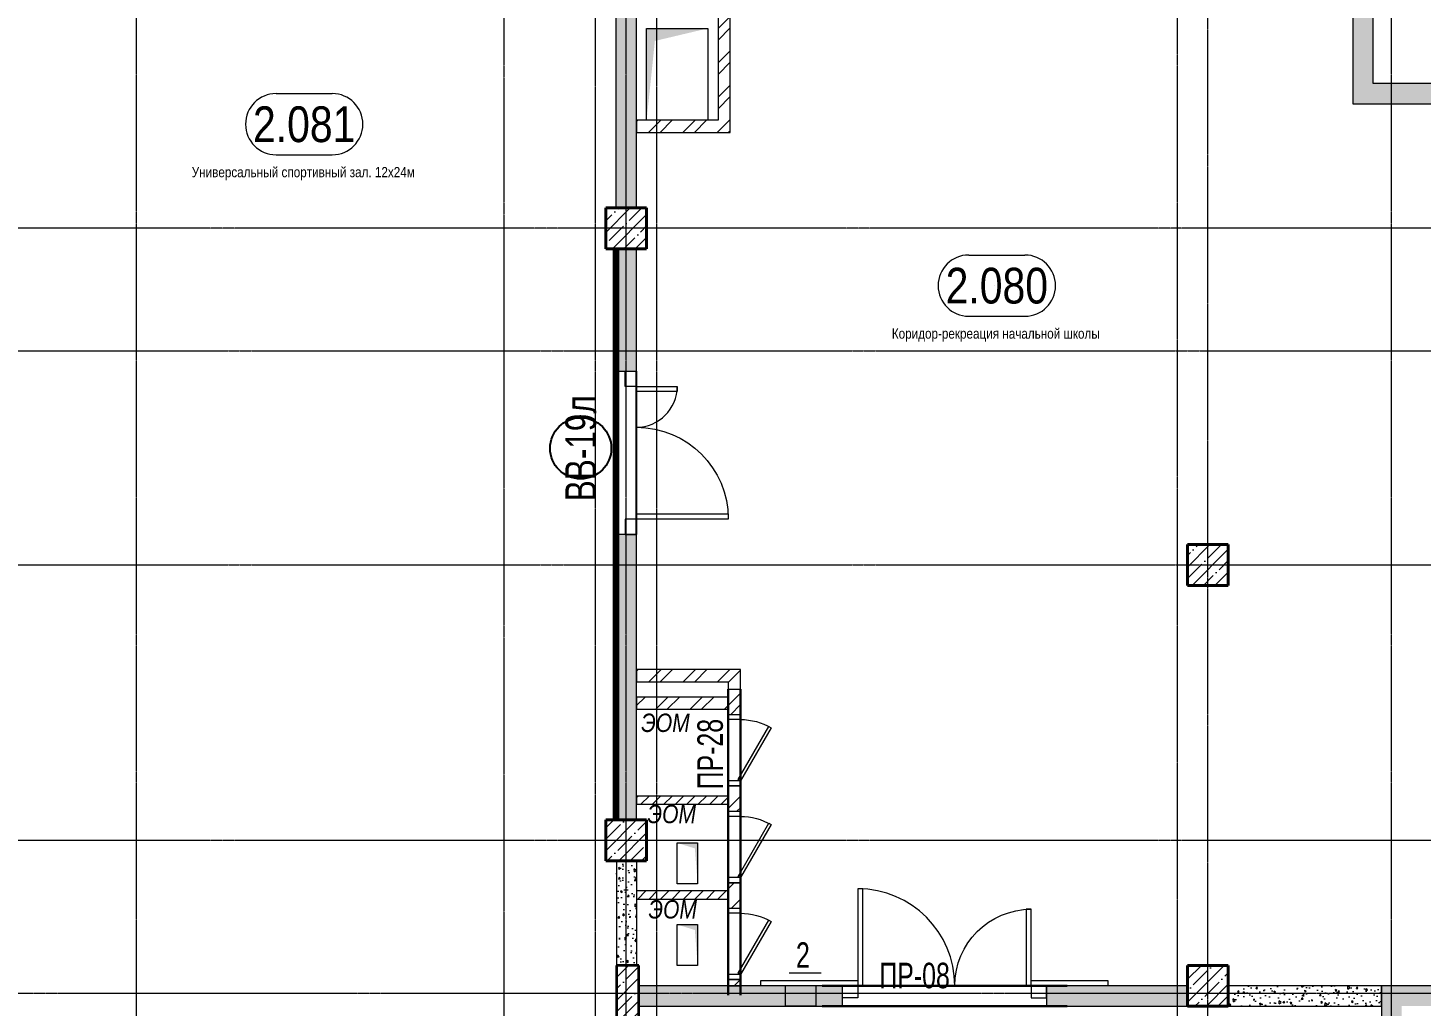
# Model space of a CAD drawing. Header units: millimetres. Extents: x -231292 to 573618, y -153144 to 564035.
# Drawn here: x 15620 to 29273, y 81805 to 91395 of the extents above; entities that cross this region are included whole.
import ezdxf
from ezdxf.enums import TextEntityAlignment as Align

# ---------------------------------------------------------------- set-up
doc = ezdxf.new("R2010")
doc.units = ezdxf.units.MM
doc.linetypes.add('CENTER2', pattern=[28.575, 19.05, -3.175, 3.175, -3.175])
doc.linetypes.add('HIDDEN2', pattern=[4.7625, 3.175, -1.5875])
doc.layers.get('0').update_dxf_attribs({"color": 250})
doc.layers.get('Defpoints').update_dxf_attribs({"color": 250})
for name, color, linetype, lineweight in [('11.4_11.5) Восст штроб. шпакл баз. 2 сл крс', 212, 'Continuous', 90), ('АР_Area', 250, 'Continuous', 5), ('АР_Витраж марка', 250, 'Continuous', 9), ('АР_Двери_витраж', 250, 'Continuous', 9), ('АР_Колонны', 250, 'Continuous', 35), ('АР_Отв. марка', 250, 'Continuous', 9), ('АР_Стены ЖБ', 250, 'Continuous', 35), ('АР_Стены кирпич', 250, 'Continuous', 20), ('АР_Стены ПЕНОблок', 250, 'Continuous', 20), ('АР_Штриховка', 250, 'Continuous', 0), ('Двери кабины', 250, 'Continuous', 0), ('ОВ_Шахты_блок 4.1', 250, 'Continuous', 5), ('РД_Оси_100', 250, 'Continuous', 0), ('РД_проем_инж перемыч_фахверк', 250, 'Continuous', 18), ('СС_Отверстия', 250, 'Continuous', 9), ('ЭОМ_отверстия', 250, 'Continuous', 5)]:
    doc.layers.add(name, color=color, linetype=linetype, lineweight=lineweight)
doc.layers.add('РД_Витраж_вн', color=250, linetype='Continuous')
doc.layers.add('РД_Перемычка инж проемов', color=250, linetype='Continuous')
doc.layers.add('РД_Проем', color=250, linetype='Continuous', lineweight=0, plot=False)
doc.layers.add('РД_проем_инж перемыч_подсчет', color=250, linetype='Continuous', lineweight=30, plot=False)
doc.styles.add('Arial0', font='arial.ttf')
doc.styles.add('Arial_09', font='ARIALN.TTF', dxfattribs={"width": 0.9})
doc.styles.add('MtXpl_Arial_Narrow', font='ARIALNI.TTF')
doc.styles.add('style1', font='ARIALN.TTF')
doc.styles.add('ккк', font='isocpeur.ttf', dxfattribs={"width": 0.85, "oblique": 15})
pattern_1 = [(45, (8883.4, 13229.69), (-112.2532, 112.2532), []), (45, (8995.66, 13229.69), (-112.2532, 112.2532), [198.4375, -39.6875, 0, -39.6875])]
pattern_2 = [(45, (8883.4, 13229.69), (-168.3798, 168.3798), []), (45, (8995.66, 13229.69), (-168.3798, 168.3798), [])]

# ---------------------------------------------------------------- blocks, each defined once
blk = doc.blocks.new('СОШ_2200_АР_ОСИ_М100_28.05.24')
at = {"layer": 'РД_Оси_100', "linetype": 'CENTER2'}
for p, q in [((20100, -6155), (20100, 139938.679)), ((119910, 76200), (-5954.958, 76200)), ((-5954.958, 75000), (119910, 75000)), ((-5954.958, 72900), (95715.503, 72900))]:
    blk.add_line(p, q, dxfattribs=at)
for points in [[(7800, -6155), (7800, 139938.679)], [(11400, 139938.679), (11400, -6155)], [(12000.12, -6155), (12300, -5755), (12300, 139538.679), (12000, 139938.679)], [(12600, -6155), (12600, 139938.679)], [(13200, -6155), (12900, -5755), (12900, 139538.679), (13220.167, 139939.357)], [(17850, 139938.679), (18000, 139538.679), (18000, -6194.092)], [(18300, -6196.31), (18300, 139538.679), (18450, 139938.679)], [(119910, 70200), (-5954.958, 70200)], [(95715.503, 68700), (-5454.958, 68700), (-5954.958, 68850)]]:
    blk.add_lwpolyline(points, dxfattribs=at)
blk = doc.blocks.new('otv')
at = {"linetype": 'Continuous'}
blk.add_lwpolyline([(0, -1), (0, 0), (1, 0), (1, -1)], close=True, dxfattribs=at)
blk.add_solid([(0, -1), (0, 0), (0.135, -0.137), (1, 0)], dxfattribs=at)
blk = doc.blocks.new('MOK-МаркаПом_овал_ареал')
for p, q in [((-2.75, 3), (2.75, 3)), ((-2.75, -3), (2.75, -3))]:
    blk.add_line(p, q)
for centre, radius, start, end in [((-2.75, 0), 3, 90, 270), ((2.75, 0), 3, 270, 90), ((-3.75, 0), 3.5, 0, 0.001)]:
    blk.add_arc(centre, radius, start, end)
at = {"color": 0, "style": 'style1'}
blk.add_attdef('АР-ПОМЕЩЕНИЕ:НОМЕР', text='', height=3.5, dxfattribs=at).set_placement((0, 0), align=Align.MIDDLE)
at = {"layer": 'Defpoints', "color": 2, "style": 'style1'}
blk.add_attdef('АР-ПОМЕЩЕНИЕ:НАИМЕНОВАНИЕ', text='', height=1, dxfattribs=at).set_placement((-0.09, -4.81), align=Align.MIDDLE)
blk = doc.blocks.new('MOK-МаркаПроема инж.')
blk.add_line((-1.33, -1.75), (1.8, -1.75))
at = {"color": 0, "style": 'Arial0', "width": 0.7}
blk.add_attdef('АР-ПРОЕМ:Коробка', text='', height=2.5, dxfattribs=at).set_placement((0, 0), align=Align.MIDDLE)
blk = doc.blocks.new('MOK-МаркаПеремычки')
at = {"color": 0, "style": 'ккк', "oblique": 15, "width": 0.85}
blk.add_attdef('АР-ПРОЕМ:ПЕРЕМЫЧКА', text='', height=2.5, dxfattribs=at).set_placement((0, 0), align=Align.MIDDLE)
blk = doc.blocks.new('МаркаВитража1')
at = {"layer": 'Defpoints'}
blk.add_circle((0, 0), 3, dxfattribs=at)
at = {"color": 0, "linetype": 'ByBlock', "lineweight": -2, "style": 'Arial_09', "width": 0.9}
blk.add_attdef('АР-ОКНО:НАИМЕНОВАНИЕ', text='', height=3, dxfattribs=at).set_placement((0, 0), align=Align.MIDDLE)

msp = doc.modelspace()

# ---------------------------------------------------------------- hatches: boundary and pattern name
at = {"layer": 'АР_Штриховка', "linetype": 'Continuous', "lineweight": 0}
h = msp.add_hatch(dxfattribs=at)
h.set_pattern_fill('AR-CONC', color=256, angle=45, style=0)
h.set_pattern_definition([(95, (8883.4, 13229.69), (140.09465, 117.55338), [19.05, -209.55]), (40, (8883.4, 13229.69), (-160.01845, 110.17673), [15.24, -167.6406]), (145.45144, (8895.08, 13239.48), (-19.9238, 227.7301), [16.19, -178.09024]), (91.1842, (8847.48, 13265.6), (221.41024, 161.9534), [28.575, -314.325]), (141.63556, (8865.93, 13279.1), (-7.0866, 342.8268), [24.285, -267.1356]), (36.18415, (8847.48, 13265.6), (-7.0866, 342.8268), [22.86, -251.4597]), (66, (8874.42, 13274.59), (179.51998, 34.89515), [19.05, -209.55]), (11, (8874.42, 13274.59), (-86.53993, 173.9412), [15.24, -167.64]), (116.45145, (8889.38, 13277.5), (92.98005, 208.83634), [16.19, -178.08994]), (82.5, (8883.4, 13229.686), (-57.60547, 61.973414), [0, -165.608, 0, -170.18, 0, -168.275]), (52.5, (8883.4, 13229.69), (-23.58973, 118.087), [0, -97.028, 0, -161.798, 0, -64.135]), (12.5, (8843.35, 13189.634), (99.927863, 91.826196), [0, -63.5, 0, -198.12, 0, -262.89]), (2.5, (8825.39, 13171.67), (86.7639, 122.7224), [0, -82.55, 0, -131.572, 0, -186.69])])
h.paths.add_polyline_path([(28603.403, 99149.686), (28803.403, 99149.686), (28803.403, 99269.686), (28603.403, 99269.686)], flags=0)
h.paths.add_polyline_path([(28603.403, 96349.686), (28803.403, 96349.686), (28803.403, 96849.881), (28603.403, 96849.881)], flags=0)
h.paths.add_polyline_path([(28603.403, 97949.881), (28803.403, 97949.881), (28803.403, 99149.686), (28603.403, 99149.686)], flags=0)
h.paths.add_polyline_path([(28603.403, 90649.676), (28803.403, 90849.676), (28803.403, 91899.676), (28603.403, 91899.676)], flags=0)
h.paths.add_polyline_path([(28603.403, 92999.676), (28803.403, 92999.676), (28803.403, 93259.676), (28603.403, 93259.676)], flags=0)
h.paths.add_polyline_path([(28603.403, 93259.676), (28803.403, 93259.676), (28803.403, 94159.686), (28603.403, 94159.686)], flags=0)
h.paths.add_polyline_path([(28603.403, 95259.686), (28803.403, 95259.686), (28803.403, 96039.686), (28603.403, 96039.686)], flags=0)
h.paths.add_polyline_path([(28603.403, 96039.686), (28803.403, 96039.686), (28803.403, 96349.686), (28603.403, 96349.686)], flags=0)
h = msp.add_hatch(dxfattribs=at)
h.set_pattern_fill('AR-CONC', color=256, angle=-315, style=0)
h.set_pattern_definition([(95, (8883.4, 13229.69), (140.09465, 117.55338), [19.05, -209.55]), (40, (8883.4, 13229.69), (-160.01845, 110.17673), [15.24, -167.6406]), (145.45144, (8895.08, 13239.48), (-19.9238, 227.7301), [16.19, -178.09024]), (91.1842, (8847.48, 13265.6), (221.41024, 161.9534), [28.575, -314.325]), (141.63556, (8865.93, 13279.1), (-7.0866, 342.8268), [24.285, -267.1356]), (36.18415, (8847.48, 13265.6), (-7.0866, 342.8268), [22.86, -251.4597]), (66, (8874.42, 13274.59), (179.51998, 34.89515), [19.05, -209.55]), (11, (8874.42, 13274.59), (-86.53993, 173.9412), [15.24, -167.64]), (116.45145, (8889.38, 13277.5), (92.98005, 208.83634), [16.19, -178.08994]), (82.5, (8883.4, 13229.686), (-57.60547, 61.973414), [0, -165.608, 0, -170.18, 0, -168.275]), (52.5, (8883.4, 13229.69), (-23.58973, 118.087), [0, -97.028, 0, -161.798, 0, -64.135]), (12.5, (8843.35, 13189.634), (99.927863, 91.826196), [0, -63.5, 0, -198.12, 0, -262.89]), (2.5, (8825.39, 13171.67), (86.7639, 122.7224), [0, -82.55, 0, -131.572, 0, -186.69])])
h.paths.add_polyline_path([(21583.403, 95229.686), (21383.403, 95229.686), (21383.403, 91709.686), (21533.403, 91643.019), (21583.403, 91709.686)], flags=0)
h.paths.add_polyline_path([(21583.403, 91509.686), (21533.403, 91643.019), (21383.403, 91709.686), (21383.403, 90369.686), (21583.403, 90369.686)], flags=0)
h.paths.add_polyline_path([(21583.403, 90369.686), (21383.403, 90369.686), (21383.403, 89629.686), (21583.403, 89629.686)], flags=0)
h = msp.add_hatch(dxfattribs=at)
h.set_pattern_fill('ANSI32', color=256, scale=25, angle=-360, style=0)
h.set_pattern_definition([(45, (8883.4, 13229.69), (-168.3798, 168.3798), []), (45, (8995.66, 13229.69), (-168.3798, 168.3798), [])])
h.paths.add_polyline_path([(22503.403, 91509.686), (22383.403, 91509.686), (22383.403, 90489.686), (22503.403, 90369.686)], flags=0)
h = msp.add_hatch(dxfattribs=at)
h.set_pattern_fill('AR-CONC', color=256, angle=45, style=0)
h.set_pattern_definition([(95, (8883.4, 13229.69), (140.09465, 117.55338), [19.05, -209.55]), (40, (8883.4, 13229.69), (-160.01845, 110.17673), [15.24, -167.6406]), (145.45144, (8895.08, 13239.48), (-19.9238, 227.7301), [16.19, -178.09024]), (91.1842, (8847.48, 13265.6), (221.41024, 161.9534), [28.575, -314.325]), (141.63556, (8865.93, 13279.1), (-7.0866, 342.8268), [24.285, -267.1356]), (36.18415, (8847.48, 13265.6), (-7.0866, 342.8268), [22.86, -251.4597]), (66, (8874.42, 13274.59), (179.51998, 34.89515), [19.05, -209.55]), (11, (8874.42, 13274.59), (-86.53993, 173.9412), [15.24, -167.64]), (116.45145, (8889.38, 13277.5), (92.98005, 208.83634), [16.19, -178.08994]), (82.5, (8883.4, 13229.686), (-57.60547, 61.973414), [0, -165.608, 0, -170.18, 0, -168.275]), (52.5, (8883.4, 13229.69), (-23.58973, 118.087), [0, -97.028, 0, -161.798, 0, -64.135]), (12.5, (8843.35, 13189.634), (99.927863, 91.826196), [0, -63.5, 0, -198.12, 0, -262.89]), (2.5, (8825.39, 13171.67), (86.7639, 122.7224), [0, -82.55, 0, -131.572, 0, -186.69])])
h.paths.add_polyline_path([(28803.403, 90849.676), (28603.403, 90649.676), (33003.403, 90649.676), (33003.403, 90849.676)], flags=0)
h.paths.add_polyline_path([(33953.403, 90849.676), (33953.403, 90649.676), (34063.403, 90649.676), (34263.403, 90849.676)], flags=0)
h = msp.add_hatch(dxfattribs=at)
h.set_pattern_fill('ANSI32', color=256, scale=25, angle=-360, style=0)
h.set_pattern_definition([(45, (8883.4, 13229.69), (-168.3798, 168.3798), []), (45, (8995.66, 13229.69), (-168.3798, 168.3798), [])])
h.paths.add_polyline_path([(22503.403, 90369.686), (22383.403, 90489.686), (21583.403, 90489.686), (21583.403, 90369.686)], flags=0)
at = {"layer": 'АР_Штриховка', "linetype": 'Continuous', "lineweight": 5}
h = msp.add_hatch(dxfattribs=at)
h.set_pattern_fill('ANSI35', color=256, scale=25, style=0)
h.set_pattern_definition(pattern_1)
h.paths.add_polyline_path([(21283.403, 89229.686), (21683.403, 89229.686), (21683.403, 89629.686), (21283.403, 89629.686)], flags=0)
at = {"layer": 'АР_Штриховка', "linetype": 'Continuous', "lineweight": 0}
h = msp.add_hatch(dxfattribs=at)
h.set_pattern_fill('AR-CONC', color=256, angle=-315, style=0)
h.set_pattern_definition([(95, (8883.4, 13229.69), (140.09465, 117.55338), [19.05, -209.55]), (40, (8883.4, 13229.69), (-160.01845, 110.17673), [15.24, -167.6406]), (145.45144, (8895.08, 13239.48), (-19.9238, 227.7301), [16.19, -178.09024]), (91.1842, (8847.48, 13265.6), (221.41024, 161.9534), [28.575, -314.325]), (141.63556, (8865.93, 13279.1), (-7.0866, 342.8268), [24.285, -267.1356]), (36.18415, (8847.48, 13265.6), (-7.0866, 342.8268), [22.86, -251.4597]), (66, (8874.42, 13274.59), (179.51998, 34.89515), [19.05, -209.55]), (11, (8874.42, 13274.59), (-86.53993, 173.9412), [15.24, -167.64]), (116.45145, (8889.38, 13277.5), (92.98005, 208.83634), [16.19, -178.08994]), (82.5, (8883.4, 13229.686), (-57.60547, 61.973414), [0, -165.608, 0, -170.18, 0, -168.275]), (52.5, (8883.4, 13229.69), (-23.58973, 118.087), [0, -97.028, 0, -161.798, 0, -64.135]), (12.5, (8843.35, 13189.634), (99.927863, 91.826196), [0, -63.5, 0, -198.12, 0, -262.89]), (2.5, (8825.39, 13171.67), (86.7639, 122.7224), [0, -82.55, 0, -131.572, 0, -186.69])])
h.paths.add_polyline_path([(21583.403, 89229.686), (21383.403, 89229.686), (21383.403, 88029.686), (21583.403, 88029.686)], flags=0)
h.paths.add_polyline_path([(21583.403, 86429.686), (21383.403, 86429.686), (21383.403, 83628.686), (21583.403, 83628.686)], flags=0)
at = {"layer": 'АР_Штриховка', "linetype": 'Continuous', "lineweight": 5}
h = msp.add_hatch(dxfattribs=at)
h.set_pattern_fill('ANSI35', color=256, scale=25, style=0)
h.set_pattern_definition(pattern_1)
h.paths.add_polyline_path([(26983.403, 85929.686), (27383.403, 85929.686), (27383.403, 86329.686), (26983.403, 86329.686)], flags=0)
at = {"layer": 'АР_Штриховка', "linetype": 'Continuous', "lineweight": 0}
h = msp.add_hatch(dxfattribs=at)
h.set_pattern_fill('ANSI32', color=256, scale=25, style=0)
h.set_pattern_definition(pattern_2)
h.paths.add_polyline_path([(21583.402, 85104.694), (21583.402, 84984.694), (22483.402, 84984.694), (22603.402, 85104.694)], flags=0)
h = msp.add_hatch(dxfattribs=at)
h.set_pattern_fill('ANSI32', color=256, scale=25, angle=-360, style=0)
h.set_pattern_definition([(45, (8883.4, 13229.69), (-168.3798, 168.3798), []), (45, (8995.66, 13229.69), (-168.3798, 168.3798), [])])
h.paths.add_polyline_path([(22603.402, 85104.694), (22483.402, 84984.694), (22483.402, 84834.694), (22513.402, 84754.694), (22603.402, 84714.694)], flags=0)
h.paths.add_polyline_path([(22603.402, 84714.694), (22513.402, 84754.694), (22483.402, 84714.694), (22483.402, 84664.694), (22603.402, 84664.694)], flags=0)
h.paths.add_polyline_path([(22603.402, 83964.694), (22483.402, 83964.694), (22483.402, 83714.694), (22603.402, 83714.694)], flags=0)
h.paths.add_polyline_path([(22603.402, 83014.694), (22483.402, 83014.694), (22483.402, 82764.694), (22603.402, 82764.694)], flags=0)
h.paths.add_polyline_path([(22603.402, 82064.694), (22483.402, 82064.694), (22483.402, 82004.694), (22603.402, 82004.694)], flags=0)
h = msp.add_hatch(dxfattribs=at)
h.set_pattern_fill('ANSI32', color=256, scale=25, style=0)
h.set_pattern_definition(pattern_2)
h.paths.add_polyline_path([(21583.402, 84834.694), (21583.402, 84714.694), (22483.402, 84714.694), (22513.402, 84754.694), (22483.402, 84834.694)], flags=0)
at = {"layer": 'АР_Штриховка', "linetype": 'Continuous', "lineweight": 0, "ltscale": 0.5}
h = msp.add_hatch(dxfattribs=at)
h.set_pattern_fill('ANSI31', color=256, scale=25, angle=-360, style=0)
h.set_pattern_definition([(45, (8883.4, 13229.69), (-56.1266, 56.1266), [])])
h.paths.add_polyline_path([(22483.402, 83784.694), (22483.402, 83864.694), (21583.402, 83864.694), (21583.402, 83784.694)], flags=0)
at = {"layer": 'АР_Штриховка', "linetype": 'Continuous', "lineweight": 5}
h = msp.add_hatch(dxfattribs=at)
h.set_pattern_fill('ANSI35', color=256, scale=25, style=0)
h.set_pattern_definition(pattern_1)
h.paths.add_polyline_path([(21283.403, 83229.686), (21683.403, 83229.686), (21683.403, 83629.686), (21283.403, 83629.686)], flags=0)
at = {"layer": 'АР_Штриховка', "linetype": 'Continuous', "lineweight": 0}
h = msp.add_hatch(dxfattribs=at)
h.set_pattern_fill('AR-CONC', color=256, angle=-315, style=0)
h.set_pattern_definition([(95, (8883.4, 13229.69), (140.09465, 117.55338), [19.05, -209.55]), (40, (8883.4, 13229.69), (-160.01845, 110.17673), [15.24, -167.6406]), (145.45144, (8895.08, 13239.48), (-19.9238, 227.7301), [16.19, -178.09024]), (91.1842, (8847.48, 13265.6), (221.41024, 161.9534), [28.575, -314.325]), (141.63556, (8865.93, 13279.1), (-7.0866, 342.8268), [24.285, -267.1356]), (36.18415, (8847.48, 13265.6), (-7.0866, 342.8268), [22.86, -251.4597]), (66, (8874.42, 13274.59), (179.51998, 34.89515), [19.05, -209.55]), (11, (8874.42, 13274.59), (-86.53993, 173.9412), [15.24, -167.64]), (116.45145, (8889.38, 13277.5), (92.98005, 208.83634), [16.19, -178.08994]), (82.5, (8883.4, 13229.686), (-57.60547, 61.973414), [0, -165.608, 0, -170.18, 0, -168.275]), (52.5, (8883.4, 13229.69), (-23.58973, 118.087), [0, -97.028, 0, -161.798, 0, -64.135]), (12.5, (8843.35, 13189.634), (99.92786, 91.826196), [0, -63.5, 0, -198.12, 0, -262.89]), (2.5, (8825.39, 13171.67), (86.7639, 122.7224), [0, -82.55, 0, -131.572, 0, -186.69])])
h.paths.add_polyline_path([(21588.451, 83230.686), (21388.451, 83230.686), (21388.451, 82204.694), (21588.451, 82204.694)], flags=0)
at = {"layer": 'АР_Штриховка', "linetype": 'Continuous', "lineweight": 0, "ltscale": 0.5}
h = msp.add_hatch(dxfattribs=at)
h.set_pattern_fill('ANSI31', color=256, scale=25, style=0)
h.set_pattern_definition([(45, (8883.4, 13229.69), (-56.1266, 56.1266), [])])
h.paths.add_polyline_path([(22483.402, 82854.694), (22483.402, 82934.694), (21583.402, 82934.694), (21583.402, 82854.694)], flags=0)
at = {"layer": 'АР_Штриховка', "linetype": 'Continuous', "lineweight": 5}
h = msp.add_hatch(dxfattribs=at)
h.set_pattern_fill('ANSI35', color=256, scale=25, style=0)
h.set_pattern_definition([(45, (8883.4, 13229.69), (-112.2532, 112.2532), []), (45, (8995.66, 13229.69), (-112.2532, 112.2532), [198.4375, -39.6875, 0, -39.6875])])
h.paths.add_polyline_path([(21388.451, 77524.686), (21608.451, 77304.686), (21608.451, 82204.694), (21388.451, 82204.694)], flags=0)
h = msp.add_hatch(dxfattribs=at)
h.set_pattern_fill('ANSI35', color=256, scale=25, style=0)
h.set_pattern_definition(pattern_1)
h.paths.add_polyline_path([(26983.403, 81804.691), (27383.403, 81804.691), (27383.403, 82204.691), (26983.403, 82204.691)], flags=0)
at = {"layer": 'АР_Штриховка', "linetype": 'Continuous', "lineweight": 0}
h = msp.add_hatch(dxfattribs=at)
h.set_pattern_fill('AR-CONC', color=256, angle=45, style=0)
h.set_pattern_definition([(95, (8883.4, 13229.69), (140.09465, 117.55338), [19.05, -209.55]), (40, (8883.4, 13229.69), (-160.01845, 110.17673), [15.24, -167.6406]), (145.45144, (8895.08, 13239.48), (-19.9238, 227.7301), [16.19, -178.09024]), (91.1842, (8847.48, 13265.6), (221.41024, 161.9534), [28.575, -314.325]), (141.63556, (8865.93, 13279.1), (-7.0866, 342.8268), [24.285, -267.1356]), (36.18415, (8847.48, 13265.6), (-7.0866, 342.8268), [22.86, -251.4597]), (66, (8874.42, 13274.59), (179.51998, 34.89515), [19.05, -209.55]), (11, (8874.42, 13274.59), (-86.53993, 173.9412), [15.24, -167.64]), (116.45144, (8889.38, 13277.5), (92.98005, 208.83634), [16.19, -178.08994]), (82.5, (8883.4, 13229.686), (-57.60547, 61.973414), [0, -165.608, 0, -170.18, 0, -168.275]), (52.5, (8883.4, 13229.69), (-23.58973, 118.087), [0, -97.028, 0, -161.798, 0, -64.135]), (12.5, (8843.35, 13189.634), (99.92786, 91.826196), [0, -63.5, 0, -198.12, 0, -262.89]), (2.5, (8825.39, 13171.67), (86.7639, 122.7224), [0, -82.55, 0, -131.572, 0, -186.69])])
h.paths.add_polyline_path([(26983.403, 81804.691), (26983.403, 82004.691), (25603.403, 82004.692), (25603.403, 81804.692)], flags=0)
h.paths.add_polyline_path([(23603.403, 81804.693), (23603.403, 82004.693), (21608.451, 82004.694), (21608.45, 81804.694)], flags=0)
h = msp.add_hatch(dxfattribs=at)
h.set_pattern_fill('AR-CONC', color=256, angle=45, style=0)
h.set_pattern_definition([(95, (8883.4, 13229.69), (140.09465, 117.55338), [19.05, -209.55]), (40, (8883.4, 13229.69), (-160.01845, 110.17673), [15.24, -167.6406]), (145.45144, (8895.08, 13239.48), (-19.9238, 227.7301), [16.19, -178.09024]), (91.1842, (8847.48, 13265.6), (221.41024, 161.9534), [28.575, -314.325]), (141.63556, (8865.93, 13279.1), (-7.0866, 342.8268), [24.285, -267.1356]), (36.18415, (8847.48, 13265.6), (-7.0866, 342.8268), [22.86, -251.4597]), (66, (8874.42, 13274.59), (179.51998, 34.89515), [19.05, -209.55]), (11, (8874.42, 13274.59), (-86.53993, 173.9412), [15.24, -167.64]), (116.45144, (8889.38, 13277.5), (92.98005, 208.83634), [16.19, -178.08994]), (82.5, (8883.4, 13229.686), (-57.60547, 61.973414), [0, -165.608, 0, -170.18, 0, -168.275]), (52.5, (8883.4, 13229.69), (-23.58973, 118.087), [0, -97.028, 0, -161.798, 0, -64.135]), (12.5, (8843.35, 13189.634), (99.92786, 91.826196), [0, -63.5, 0, -198.12, 0, -262.89]), (2.5, (8825.39, 13171.67), (86.7639, 122.7224), [0, -82.55, 0, -131.572, 0, -186.69])])
h.paths.add_polyline_path([(28883.403, 81804.693), (28883.403, 82004.693), (27383.403, 82004.694), (27383.403, 81804.694)], flags=0)
h = msp.add_hatch(dxfattribs=at)
h.set_pattern_fill('AR-CONC', color=256, style=0)
h.set_pattern_definition([(50, (8883.4, 13229.69), (182.18467, -15.93909), [19.05, -209.55]), (355, (8883.4, 13229.69), (-35.24342, 191.05685), [15.24, -167.6406]), (100.45144, (8898.58, 13228.36), (146.94125, 175.11775), [16.19, -178.09024]), (46.1842, (8883.4, 13280.49), (271.07904, -42.0423), [28.575, -314.325]), (96.63556, (8906, 13276.98), (237.4041, 247.4261), [24.285, -267.1356]), (351.18415, (8883.4, 13280.5), (237.4041, 247.4261), [22.86, -251.4597]), (21, (8908.8, 13267.79), (151.6144, -102.2652), [19.05, -209.55]), (326, (8908.8, 13267.79), (61.80203, 184.18797), [15.24, -167.64]), (71.45145, (8921.44, 13259.26), (213.41642, 81.92277), [16.19, -178.08994]), (37.5, (8883.4, 13229.686), (3.088603, 84.55504), [0, -165.608, 0, -170.18, 0, -168.275]), (7.5, (8883.4, 13229.69), (66.81966, 100.18057), [0, -97.028, 0, -161.798, 0, -64.135]), (327.5, (8826.76, 13229.686), (135.590595, -5.728744), [0, -63.5, 0, -198.12, 0, -262.89]), (317.5, (8801.36, 13229.69), (148.12918, 25.42649), [0, -82.55, 0, -131.572, 0, -186.69])])
h.paths.add_polyline_path([(54383.403, 81804.69), (54583.403, 82004.69), (35683.403, 82004.69), (35683.403, 81804.69)], flags=0)
h.paths.add_polyline_path([(33283.403, 81804.69), (33283.403, 82004.69), (32378.403, 82004.69), (32378.403, 81804.69)], flags=0)
h.paths.add_polyline_path([(29978.403, 81804.69), (29978.403, 82004.69), (28883.403, 82004.69), (29083.403, 81804.69)], flags=0)
h = msp.add_hatch(dxfattribs=at)
h.set_pattern_fill('AR-CONC', color=256, angle=-360, style=0)
h.set_pattern_definition([(50, (8883.4, 13229.69), (182.18467, -15.9391), [19.05, -209.55]), (355, (8883.4, 13229.69), (-35.2434, 191.05685), [15.24, -167.6406]), (100.45144, (8898.58, 13228.36), (146.94125, 175.11775), [16.19, -178.09024]), (46.1842, (8883.4, 13280.49), (271.07904, -42.0423), [28.575, -314.325]), (96.63556, (8906, 13276.98), (237.4041, 247.4261), [24.285, -267.1356]), (351.18415, (8883.4, 13280.5), (237.4041, 247.4261), [22.86, -251.4597]), (21, (8908.8, 13267.79), (151.6144, -102.2652), [19.05, -209.55]), (326, (8908.8, 13267.79), (61.80203, 184.18797), [15.24, -167.64]), (71.45144, (8921.44, 13259.26), (213.4164, 81.92277), [16.19, -178.08994]), (37.5, (8883.4, 13229.686), (3.088603, 84.55504), [0, -165.608, 0, -170.18, 0, -168.275]), (7.5, (8883.4, 13229.69), (66.81966, 100.18057), [0, -97.028, 0, -161.798, 0, -64.135]), (327.5, (8826.76, 13229.686), (135.590595, -5.728744), [0, -63.5, 0, -198.12, 0, -262.89]), (317.5, (8801.36, 13229.69), (148.12918, 25.4265), [0, -82.55, 0, -131.572, 0, -186.69])])
h.paths.add_polyline_path([(29083.403, 81804.69), (28883.403, 82004.69), (28883.403, 80329.686), (29083.403, 80329.686)], flags=0)
h.paths.add_polyline_path([(29083.403, 79129.686), (28883.403, 79129.686), (28883.403, 78229.686), (29083.403, 78229.686)], flags=0)
h.paths.add_polyline_path([(29083.403, 74929.686), (28883.403, 74929.686), (28883.403, 64729.686), (29083.403, 64729.686)], flags=0)
h.paths.add_polyline_path([(29083.403, 63529.686), (28883.403, 63529.686), (28883.403, 62629.686), (29083.403, 62629.686)], flags=0)
h.paths.add_polyline_path([(29083.403, 61429.686), (28883.403, 61429.686), (28883.403, 60529.686), (29083.403, 60529.686)], flags=0)
h.paths.add_polyline_path([(29083.403, 57229.686), (28883.403, 57229.686), (28883.403, 55429.686), (29083.403, 55429.686)], flags=0)
h.paths.add_polyline_path([(29083.403, 54229.686), (28883.403, 54229.686), (28883.403, 53329.686), (29083.403, 53329.686)], flags=0)
h.paths.add_polyline_path([(29083.403, 52129.686), (28883.403, 52129.686), (28883.403, 51229.686), (29083.403, 51229.686)], flags=0)
h.paths.add_polyline_path([(29083.403, 47929.686), (28883.403, 47929.686), (28883.403, 46929.686), (29083.403, 46929.686)], flags=0)
at = {"layer": 'СС_Отверстия', "linetype": 'Continuous', "lineweight": 5}
for points in [[(23345.281, 81804.693), (23345.281, 82004.693), (23195.281, 81904.693)], [(23045.281, 81804.693), (23345.281, 81804.693), (23195.281, 81904.693)]]:
    msp.add_hatch(color=256, dxfattribs=at).paths.add_polyline_path(points, flags=0)

# ---------------------------------------------------------------- linework, layer by layer
at = {"layer": '11.4_11.5) Восст штроб. шпакл баз. 2 сл крс'}
msp.add_lwpolyline([(21383.403, 83628.686), (21383.403, 89229.686)], dxfattribs=at)
at = {"layer": 'АР_Двери_витраж', "linetype": 'Continuous', "lineweight": 9}
for points in [[(21473.403, 87879.686), (21473.403, 88029.686), (21583.403, 88029.686), (21583.403, 87879.686)], [(21983.403, 87879.686), (21983.403, 87829.686), (21583.403, 87829.686), (21583.403, 87879.686)], [(21473.403, 86579.686), (21473.403, 86429.686), (21583.403, 86429.686), (21583.403, 86579.686)], [(21583.403, 86579.686), (21583.403, 86629.686), (22483.403, 86629.686), (22483.403, 86579.686)], [(23753.403, 82004.693), (23803.403, 82004.693), (23803.403, 82954.693), (23753.403, 82954.693)], [(25453.403, 82754.692), (25403.403, 82754.692), (25403.403, 82004.692), (25453.403, 82004.692)], [(23753.403, 81884.693), (23603.403, 81884.693), (23603.403, 82004.693), (23753.403, 82004.693)], [(25453.403, 81884.692), (25603.403, 81884.692), (25603.403, 82004.692), (25453.403, 82004.692)]]:
    msp.add_lwpolyline(points, close=True, dxfattribs=at)
at = {"layer": 'АР_Двери_витраж'}
for points in [[(22803.403, 82054.707), (23753.403, 82054.707), (23753.403, 82004.707), (22803.403, 82004.707)], [(25453.403, 82054.707), (26203.403, 82054.708), (26203.403, 82004.708), (25453.403, 82004.707)]]:
    msp.add_lwpolyline(points, close=True, dxfattribs=at)
at = {"layer": 'АР_Двери_витраж', "linetype": 'Continuous', "lineweight": 9}
for centre, radius, start, end in [((21583.403, 87879.686), 400, 270, 0), ((23753.403, 82004.693), 950, 359.9999707, 89.9999707)]:
    msp.add_arc(centre, radius, start, end, dxfattribs=at)
at = {"layer": 'АР_Двери_витраж', "linetype": 'Continuous', "lineweight": 9, "extrusion": (0, 0, -1)}
for centre, radius, start, end in [((-21583.403, 86579.686), 900, 90.0000001, 180.0000001), ((-25453.403, 82004.692), 750, 0.0000293, 90.0000293)]:
    msp.add_arc(centre, radius, start, end, dxfattribs=at)
at = {"layer": 'АР_Колонны', "linetype": 'HIDDEN2', "lineweight": 25}
for p, q in [((21283.403, 89629.686), (21683.403, 89629.686)), ((21283.403, 89229.686), (21283.403, 89629.686)), ((21683.403, 89629.686), (21683.403, 89229.686)), ((21683.403, 89229.686), (21283.403, 89229.686)), ((26983.403, 86329.686), (27383.403, 86329.686)), ((26983.403, 85929.686), (26983.403, 86329.686)), ((27383.403, 86329.686), (27383.403, 85929.686)), ((27383.403, 85929.686), (26983.403, 85929.686)), ((21283.403, 83629.686), (21683.403, 83629.686)), ((21283.403, 83229.686), (21283.403, 83629.686)), ((21683.403, 83629.686), (21683.403, 83229.686)), ((21683.403, 83229.686), (21283.403, 83229.686)), ((26983.403, 82204.691), (27383.403, 82204.691)), ((26983.403, 81804.691), (26983.403, 82204.691)), ((27383.403, 82204.691), (27383.403, 81804.691)), ((27383.403, 81804.691), (26983.403, 81804.691))]:
    msp.add_line(p, q, dxfattribs=at)
at = {"layer": 'АР_Колонны', "linetype": 'Continuous', "lineweight": 35}
for p, q in [((21283.403, 89629.686), (21683.403, 89629.686)), ((21283.403, 89229.686), (21283.403, 89629.686)), ((21683.403, 89229.686), (21683.403, 89629.686)), ((21283.403, 89229.686), (21683.403, 89229.686)), ((26983.403, 86329.686), (27383.403, 86329.686)), ((26983.403, 85929.686), (26983.403, 86329.686)), ((27383.403, 85929.686), (27383.403, 86329.686)), ((26983.403, 85929.686), (27383.403, 85929.686)), ((21283.403, 83629.686), (21683.403, 83629.686)), ((21283.403, 83229.686), (21283.403, 83629.686)), ((21683.403, 83229.686), (21683.403, 83629.686)), ((21283.403, 83229.686), (21683.403, 83229.686)), ((26983.403, 82204.691), (27383.403, 82204.691)), ((26983.403, 81804.691), (26983.403, 82204.691)), ((27383.403, 81804.691), (27383.403, 82204.691)), ((26983.403, 81804.691), (27383.403, 81804.691))]:
    msp.add_line(p, q, dxfattribs=at)
at = {"layer": 'АР_Стены ЖБ', "linetype": 'Continuous', "lineweight": 40}
for p, q in [((21683.403, 89629.686), (21283.403, 89629.686)), ((21283.403, 89629.686), (21283.403, 89229.686)), ((21683.403, 89229.686), (21683.403, 89629.686)), ((21283.403, 89229.686), (21683.403, 89229.686)), ((27383.403, 86329.686), (26983.403, 86329.686)), ((26983.403, 86329.686), (26983.403, 85929.686)), ((27383.403, 85929.686), (27383.403, 86329.686)), ((26983.403, 85929.686), (27383.403, 85929.686)), ((21683.403, 83629.686), (21283.403, 83629.686)), ((21283.403, 83629.686), (21283.403, 83229.686)), ((21683.403, 83229.686), (21683.403, 83629.686)), ((21283.403, 83229.686), (21683.403, 83229.686)), ((27383.403, 82204.691), (26983.403, 82204.691)), ((26983.403, 82204.691), (26983.403, 81804.691)), ((27383.403, 81804.691), (27383.403, 82204.691)), ((26983.403, 81804.691), (27383.403, 81804.691))]:
    msp.add_line(p, q, dxfattribs=at)
at = {"layer": 'АР_Стены ЖБ', "linetype": 'Continuous', "lineweight": 35}
for p, q in [((21608.451, 82204.694), (21388.451, 82204.694)), ((21388.451, 82204.694), (21388.451, 77524.686)), ((21608.451, 77304.686), (21608.451, 82204.694))]:
    msp.add_line(p, q, dxfattribs=at)
at = {"layer": 'АР_Стены кирпич', "linetype": 'Continuous', "lineweight": 20}
for p, q in [((22383.403, 91509.686), (22383.403, 90489.686)), ((22503.403, 90369.686), (22503.403, 91509.686)), ((22383.403, 90489.686), (21583.403, 90489.686)), ((21583.403, 90489.686), (21583.403, 90369.686)), ((21583.403, 90369.686), (22503.403, 90369.686)), ((21583.402, 85104.694), (21583.402, 84984.694)), ((22603.402, 85104.694), (21583.402, 85104.694)), ((22603.402, 84664.694), (22603.402, 85104.694)), ((21583.402, 84984.694), (22483.402, 84984.694)), ((22483.402, 84984.694), (22483.402, 84834.694)), ((21583.402, 84834.694), (21583.402, 84714.694)), ((22483.402, 84834.694), (21583.402, 84834.694)), ((21583.402, 84714.694), (22483.402, 84714.694)), ((22483.402, 84714.694), (22483.402, 84664.694)), ((22483.402, 84664.694), (22603.402, 84664.694)), ((22603.402, 83964.694), (22483.402, 83964.694)), ((22483.402, 83964.694), (22483.402, 83714.694)), ((22603.402, 83714.694), (22603.402, 83964.694)), ((22483.402, 83714.694), (22603.402, 83714.694)), ((22603.402, 83014.694), (22483.402, 83014.694)), ((22483.402, 83014.694), (22483.402, 82764.694)), ((22603.402, 82764.694), (22603.402, 83014.694)), ((22483.402, 82764.694), (22603.402, 82764.694)), ((22603.402, 82064.694), (22483.402, 82064.694)), ((22483.402, 82064.694), (22483.402, 82004.694)), ((22603.402, 82004.694), (22603.402, 82064.694)), ((22483.402, 82004.694), (22603.402, 82004.694))]:
    msp.add_line(p, q, dxfattribs=at)
at = {"layer": 'АР_Стены кирпич', "linetype": 'Continuous', "lineweight": 0}
for p, q in [((22483.402, 84911.686), (22603.402, 84911.686)), ((22483.402, 84664.694), (22483.402, 83964.694)), ((22603.402, 83964.694), (22603.402, 84664.694)), ((22483.402, 83714.694), (22483.402, 83014.694)), ((22603.402, 83014.694), (22603.402, 83714.694)), ((22483.402, 82764.694), (22483.402, 82064.694)), ((22603.402, 82064.694), (22603.402, 82764.694))]:
    msp.add_line(p, q, dxfattribs=at)
at = {"layer": 'АР_Стены ПЕНОблок', "linetype": 'Continuous', "lineweight": 20}
for p, q in [((21383.403, 89629.686), (21383.403, 95229.686)), ((28603.403, 91899.676), (28603.403, 90649.676)), ((28803.403, 90849.676), (28803.403, 91899.676)), ((21583.403, 89629.686), (21583.403, 91509.686)), ((33003.403, 90849.676), (28803.403, 90849.676)), ((28603.403, 90649.676), (33003.403, 90649.676)), ((21383.403, 89629.686), (21583.403, 89629.686)), ((21583.403, 89229.686), (21383.403, 89229.686)), ((21383.403, 89229.686), (21383.403, 88029.686)), ((21583.403, 88029.686), (21583.403, 89229.686)), ((21383.403, 88029.686), (21583.403, 88029.686)), ((21583.403, 86429.686), (21383.403, 86429.686)), ((21383.403, 86429.686), (21383.403, 83628.686)), ((21583.403, 83628.686), (21583.403, 86429.686)), ((22483.402, 83864.694), (21583.402, 83864.694)), ((21583.402, 83864.694), (21583.402, 83784.694)), ((22483.402, 83784.694), (22483.402, 83864.694)), ((21583.402, 83784.694), (22483.402, 83784.694)), ((21383.403, 83628.686), (21583.403, 83628.686)), ((21588.451, 83230.686), (21388.451, 83230.686)), ((21388.451, 83230.686), (21388.451, 82204.694)), ((21588.451, 82204.694), (21588.451, 83230.686)), ((22483.402, 82934.694), (21583.402, 82934.694)), ((21583.402, 82934.694), (21583.402, 82854.694)), ((22483.402, 82854.694), (22483.402, 82934.694)), ((21583.402, 82854.694), (22483.402, 82854.694)), ((21388.451, 82204.694), (21588.451, 82204.694)), ((21608.451, 82004.694), (21608.45, 81804.694)), ((23603.403, 82004.693), (21608.451, 82004.694)), ((23603.403, 81804.693), (23603.403, 82004.693)), ((26983.403, 82004.691), (25603.403, 82004.692)), ((25603.403, 82004.692), (25603.403, 81804.692)), ((26983.403, 81804.691), (26983.403, 82004.691)), ((28883.403, 82004.693), (27383.403, 82004.694)), ((27383.403, 82004.694), (27383.403, 81804.694)), ((28883.403, 81804.693), (28883.403, 82004.693)), ((29978.403, 82004.69), (28883.403, 82004.69)), ((28883.403, 82004.69), (28883.403, 80329.686)), ((21608.45, 81804.694), (23603.403, 81804.693)), ((25603.403, 81804.692), (26983.403, 81804.691)), ((27383.403, 81804.694), (28883.403, 81804.693))]:
    msp.add_line(p, q, dxfattribs=at)
at = {"layer": 'Двери кабины', "linetype": 'Continuous', "lineweight": 0}
for points in [[(22483.402, 84614.694), (22483.402, 84664.694), (22603.402, 84664.694), (22603.402, 84614.694)], [(22603.402, 84014.694), (22581.752, 84027.194), (22881.752, 84546.809), (22903.402, 84534.309)], [(22483.402, 84014.694), (22483.402, 83964.694), (22603.402, 83964.694), (22603.402, 84014.694)], [(22483.402, 83664.694), (22483.402, 83714.694), (22603.402, 83714.694), (22603.402, 83664.694)], [(22603.402, 83064.694), (22581.752, 83077.194), (22881.752, 83596.809), (22903.402, 83584.309)], [(22483.402, 83064.694), (22483.402, 83014.694), (22603.402, 83014.694), (22603.402, 83064.694)], [(22483.402, 82714.694), (22483.402, 82764.694), (22603.402, 82764.694), (22603.402, 82714.694)], [(22603.402, 82114.694), (22581.752, 82127.194), (22881.752, 82646.809), (22903.402, 82634.309)], [(22483.402, 82114.694), (22483.402, 82064.694), (22603.402, 82064.694), (22603.402, 82114.694)]]:
    msp.add_lwpolyline(points, close=True, dxfattribs=at)
at = {"layer": 'Двери кабины', "linetype": 'Continuous', "lineweight": 0, "extrusion": (0, 0, -1)}
for centre in [(-22603.402, 84014.694), (-22603.402, 83064.694), (-22603.402, 82114.694)]:
    msp.add_arc(centre, 600, 90, 120, dxfattribs=at)
at = {"layer": 'РД_Витраж_вн', "linetype": 'Continuous', "lineweight": -3}
for p, q in [((21383.403, 86429.686), (21383.403, 88029.686)), ((21583.403, 86429.686), (21583.403, 88029.686)), ((25603.403, 82004.692), (23603.403, 82004.693)), ((25603.403, 81804.692), (23603.403, 81804.693))]:
    msp.add_line(p, q, dxfattribs=at)
at = {"layer": 'РД_Проем', "linetype": 'Continuous', "lineweight": 0}
for p, q in [((21383.403, 86429.686), (21383.403, 88029.686)), ((21583.403, 86429.686), (21583.403, 88029.686)), ((22483.402, 84664.694), (22483.402, 83964.694)), ((22603.402, 84664.694), (22603.402, 83964.694)), ((22483.402, 83714.694), (22483.402, 83014.694)), ((22603.402, 83714.694), (22603.402, 83014.694)), ((22483.402, 82764.694), (22483.402, 82064.694)), ((22603.402, 82764.694), (22603.402, 82064.694)), ((25603.403, 82004.692), (23603.403, 82004.693)), ((25603.403, 81804.692), (23603.403, 81804.693))]:
    msp.add_line(p, q, dxfattribs=at)
at = {"layer": 'РД_проем_инж перемыч_подсчет', "linetype": 'Continuous', "lineweight": 30}
for p, q in [((22483.402, 84911.686), (22483.402, 81911.686)), ((22603.402, 84911.686), (22603.402, 81911.686)), ((25803.293, 82004.692), (23403.293, 82004.693)), ((25803.293, 81804.692), (23403.293, 81804.693))]:
    msp.add_line(p, q, dxfattribs=at)
at = {"layer": 'РД_проем_инж перемыч_фахверк', "linetype": 'Continuous', "lineweight": 18}
for p, q in [((21383.403, 86429.686), (21383.403, 88029.686)), ((21583.403, 86429.686), (21583.403, 88029.686))]:
    msp.add_line(p, q, dxfattribs=at)
at = {"layer": 'СС_Отверстия', "linetype": 'Continuous', "lineweight": 9}
for p, q in [((23345.281, 82004.693), (23045.281, 82004.693)), ((23045.281, 81804.693), (23045.281, 82004.693)), ((23345.281, 81804.693), (23345.281, 82004.693)), ((23345.281, 81804.693), (23045.281, 81804.693))]:
    msp.add_line(p, q, dxfattribs=at)

# ---------------------------------------------------------------- block references
at = {"layer": 'АР_Area', "linetype": 'Continuous', "lineweight": 5, "xscale": 100, "yscale": 100, "zscale": 100}
for p, values in [((18327.626, 90450.265), {'АР-ПОМЕЩЕНИЕ:НОМЕР': '2.081', 'АР-ПОМЕЩЕНИЕ:НАИМЕНОВАНИЕ': 'Универсальный спортивный зал. 12х24м'}), ((25115.325, 88867.819), {'АР-ПОМЕЩЕНИЕ:НОМЕР': '2.080', 'АР-ПОМЕЩЕНИЕ:НАИМЕНОВАНИЕ': 'Коридор-рекреация начальной школы'})]:
    msp.add_blockref('MOK-МаркаПом_овал_ареал', p, dxfattribs=at).add_auto_attribs(values)
at = {"layer": 'АР_Витраж марка', "linetype": 'Continuous', "lineweight": 9, "xscale": 100, "yscale": 100, "zscale": 100, "rotation": 89.99999999999999}
msp.add_blockref('МаркаВитража1', (21037.257, 87273.356), dxfattribs=at).add_auto_attribs({'АР-ОКНО:НАИМЕНОВАНИЕ': 'ВВ-19л'})
at = {"layer": 'АР_Отв. марка', "linetype": 'Continuous', "lineweight": 9, "xscale": 100, "yscale": 100, "zscale": 100}
msp.add_blockref('MOK-МаркаПроема инж.', (23214.722, 82307.433, 580), dxfattribs=at).add_auto_attribs({'АР-ПРОЕМ:Коробка': '2'})
at = {"layer": 'ОВ_Шахты_блок 4.1', "xscale": 600, "yscale": 900}
msp.add_blockref('otv', (21683.403, 91389.686), dxfattribs=at)
at = {"layer": 'РД_Оси_100'}
msp.add_blockref('СОШ_2200_АР_ОСИ_М100_28.05.24', (8883.403, 13229.686), dxfattribs=at)
at = {"layer": 'РД_Перемычка инж проемов', "linetype": 'Continuous', "lineweight": -3}
ref = msp.add_blockref('MOK-МаркаПеремычки', (22305.24, 84274.878, 480), dxfattribs=dict(at, xscale=100, yscale=100, zscale=100, rotation=89.99999999999999))
ref.add_attrib('АР-ПРОЕМ:ПЕРЕМЫЧКА', 'ПР-28', dxfattribs={"layer": '0', "color": 0, "height": 250, "rotation": 90, "style": 'Arial0', "width": 0.7}).set_placement((22305.24, 84274.878, 480), align=Align.MIDDLE)
ref = msp.add_blockref('MOK-МаркаПеремычки', (24309.07, 82105.285, 200), dxfattribs=dict(at, xscale=100, yscale=100, zscale=100))
ref.add_attrib('АР-ПРОЕМ:ПЕРЕМЫЧКА', 'ПР-08', dxfattribs={"layer": '0', "color": 0, "height": 250, "style": 'Arial0', "width": 0.7}).set_placement((24309.07, 82105.285, 200), align=Align.MIDDLE)
at = {"layer": 'ЭОМ_отверстия', "xscale": 400, "yscale": 200, "rotation": 270}
for p in [(22183.403, 83404.693), (22183.403, 82604.694)]:
    msp.add_blockref('otv', p, dxfattribs=at)

# ---------------------------------------------------------------- texts
at = {"layer": 'ЭОМ_отверстия', "lineweight": 50, "style": 'MtXpl_Arial_Narrow'}
for p in [(21630.573, 84492.356), (21692.02, 83598.296), (21701.463, 82663.858, 330)]:
    msp.add_text('ЭОМ', height=180, dxfattribs=at).set_placement(p)

doc.saveas('drawing.dxf')
